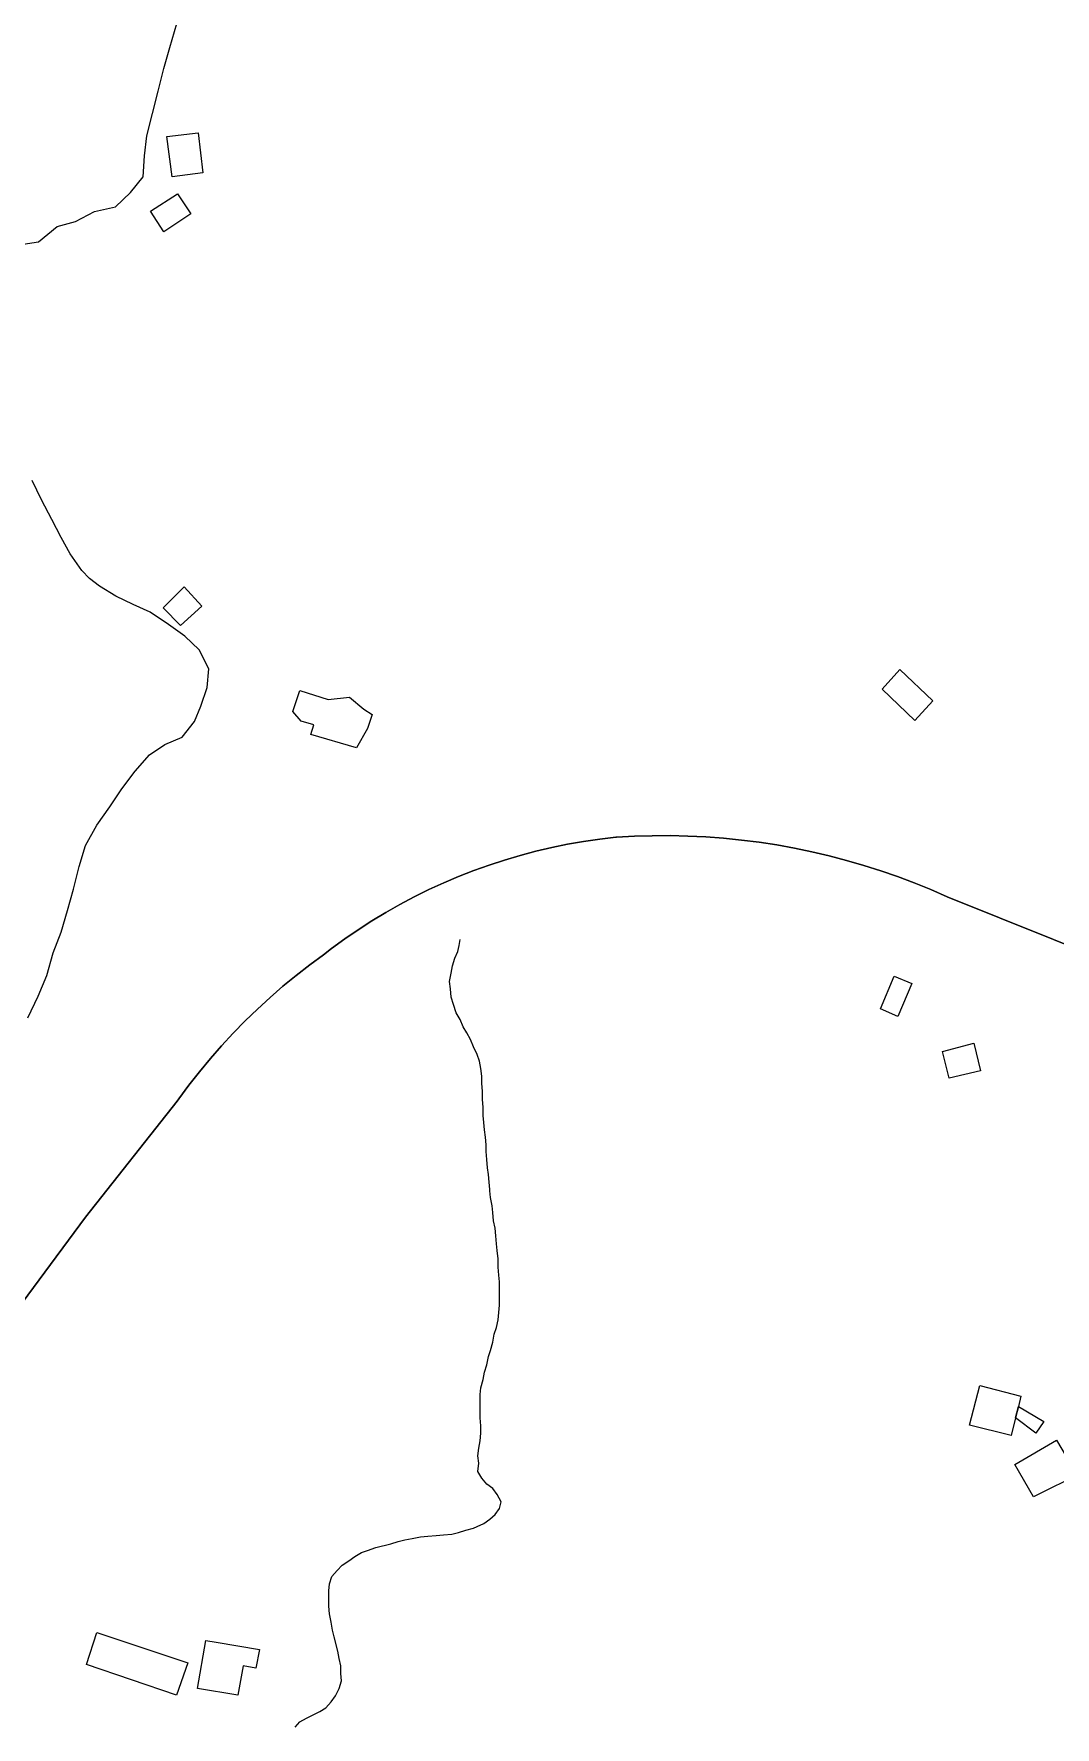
# Model space of a CAD drawing. Header units: inches. Extents: x 1138763 to 1140867, y 1050756 to 1053008.
# Drawn here: x 1139711.1 to 1139882.3, y 1051020.5 to 1051304.3 of the extents above; entities that cross this region are included whole.
import ezdxf

# ---------------------------------------------------------------- set-up
doc = ezdxf.new("R2010")
doc.units = ezdxf.units.IN
doc.header["$MEASUREMENT"] = 0
for name, color, linetype, lineweight in [('LimEdif_AM', 44, 'Continuous', 5), ('ViaPrin_AM', 1, 'Continuous', 15), ('ViaSec_AM', 1, 'Continuous', 18)]:
    doc.layers.add(name, color=color, linetype=linetype, lineweight=lineweight)

msp = doc.modelspace()

# ---------------------------------------------------------------- linework, layer by layer
at = {"layer": 'LimEdif_AM'}
for points in [[(1139734.31, 1051280.37), (1139733.44, 1051287.12), (1139738.69, 1051287.75), (1139739.44, 1051281), (1139734.31, 1051280.37)], [(1139732.94, 1051271.12), (1139730.69, 1051274.62), (1139735.19, 1051277.5), (1139737.44, 1051274.12), (1139732.94, 1051271.12)], [(1139735.69, 1051205.12), (1139732.81, 1051208.12), (1139736.31, 1051211.62), (1139739.31, 1051208.37), (1139735.69, 1051205.12)], [(1139858.81, 1051189.25), (1139853.31, 1051194.5), (1139856.31, 1051197.75), (1139861.81, 1051192.5), (1139858.81, 1051189.25)], [(1139765.19, 1051184.62), (1139757.56, 1051186.87), (1139758.06, 1051188.5), (1139755.94, 1051189.12), (1139754.56, 1051190.75), (1139755.69, 1051194.25), (1139760.44, 1051192.75), (1139764.06, 1051193.12), (1139766.44, 1051191.12), (1139767.81, 1051190.25), (1139767.06, 1051187.87), (1139765.19, 1051184.62)], [(1139855.94, 1051139.62), (1139853.06, 1051140.87), (1139855.31, 1051146.37), (1139858.31, 1051145.12), (1139855.94, 1051139.62)], [(1139864.56, 1051129.25), (1139863.44, 1051133.75), (1139868.69, 1051135.12), (1139869.81, 1051130.5), (1139864.56, 1051129.25)], [(1139876.19, 1051074.25), (1139875.69, 1051072.37), (1139874.94, 1051069.37), (1139867.94, 1051071.12), (1139869.69, 1051077.75), (1139876.56, 1051076), (1139876.19, 1051074.25)], [(1139876.19, 1051074.25), (1139880.44, 1051071.75), (1139879.06, 1051069.75), (1139875.69, 1051072.37), (1139876.19, 1051074.25)], [(1139886.81, 1051063.12), (1139878.69, 1051059.12), (1139875.56, 1051064.5), (1139882.56, 1051068.62), (1139884.19, 1051065.87), (1139886.81, 1051063.12)], [(1139735.06, 1051025.87), (1139719.94, 1051031), (1139721.69, 1051036.37), (1139736.94, 1051031.25), (1139735.06, 1051025.87)], [(1139745.31, 1051025.87), (1139738.56, 1051027), (1139739.94, 1051035), (1139741.69, 1051034.75), (1139748.94, 1051033.5), (1139748.31, 1051030.37), (1139746.19, 1051030.75), (1139745.31, 1051025.87)]]:
    msp.add_lwpolyline(points, dxfattribs=at)
at = {"layer": 'ViaPrin_AM'}
for points in [[(1139926.48, 1051134.67), (1139864.23, 1051159.67), (1139861.49, 1051160.87), (1139858.71, 1051162), (1139855.91, 1051163.05), (1139853.08, 1051164.03), (1139850.23, 1051164.94), (1139847.35, 1051165.78), (1139844.45, 1051166.54), (1139841.53, 1051167.22), (1139838.6, 1051167.83), (1139835.65, 1051168.36), (1139832.69, 1051168.82), (1139829.72, 1051169.19), (1139826.74, 1051169.5), (1139823.75, 1051169.72), (1139820.76, 1051169.86), (1139817.77, 1051169.93), (1139814.77, 1051169.92), (1139811.78, 1051169.84), (1139808.79, 1051169.67), (1139808.69, 1051169.67), (1139805.98, 1051169.35), (1139803.28, 1051168.95), (1139800.6, 1051168.48), (1139797.93, 1051167.93), (1139795.27, 1051167.31), (1139792.64, 1051166.61), (1139790.02, 1051165.84), (1139787.43, 1051164.99), (1139784.87, 1051164.07), (1139782.33, 1051163.07), (1139779.82, 1051162.01), (1139777.34, 1051160.87), (1139774.9, 1051159.66), (1139772.49, 1051158.38), (1139770.12, 1051157.04), (1139767.78, 1051155.63), (1139765.49, 1051154.15), (1139763.25, 1051152.61), (1139761.04, 1051151), (1139759.67, 1051149.95), (1139757.36, 1051148.25), (1139755.1, 1051146.49), (1139752.88, 1051144.67), (1139750.72, 1051142.79), (1139748.61, 1051140.85), (1139746.55, 1051138.86), (1139744.55, 1051136.81), (1139742.6, 1051134.71), (1139740.71, 1051132.55), (1139738.88, 1051130.35), (1139737.11, 1051128.1), (1139735.41, 1051125.79), (1139735.12, 1051125.4), (1139719.79, 1051105.97), (1139695.5, 1051073.19)], [(1139695.5, 1051073.19), (1139719.79, 1051105.97), (1139735.12, 1051125.4), (1139735.41, 1051125.79), (1139737.11, 1051128.1), (1139738.88, 1051130.35), (1139740.71, 1051132.55), (1139742.6, 1051134.71), (1139744.55, 1051136.81), (1139746.55, 1051138.86), (1139748.61, 1051140.85), (1139750.72, 1051142.79), (1139752.88, 1051144.67), (1139755.1, 1051146.49), (1139757.36, 1051148.25), (1139759.67, 1051149.95), (1139761.04, 1051151), (1139763.25, 1051152.61), (1139765.49, 1051154.15), (1139767.78, 1051155.63), (1139770.12, 1051157.04), (1139772.49, 1051158.38), (1139774.9, 1051159.66), (1139777.34, 1051160.87), (1139779.82, 1051162.01), (1139782.33, 1051163.07), (1139784.87, 1051164.07), (1139787.43, 1051164.99), (1139790.02, 1051165.84), (1139792.64, 1051166.61), (1139795.27, 1051167.31), (1139797.93, 1051167.93), (1139800.6, 1051168.48), (1139803.28, 1051168.95), (1139805.98, 1051169.35), (1139808.69, 1051169.67), (1139808.79, 1051169.67), (1139811.78, 1051169.84), (1139814.77, 1051169.92), (1139817.77, 1051169.93), (1139820.76, 1051169.86), (1139823.75, 1051169.72), (1139826.74, 1051169.5), (1139829.72, 1051169.19), (1139832.69, 1051168.82), (1139835.65, 1051168.36), (1139838.6, 1051167.83), (1139841.53, 1051167.22), (1139844.45, 1051166.54), (1139847.35, 1051165.78), (1139850.23, 1051164.94), (1139853.08, 1051164.03), (1139855.91, 1051163.05), (1139858.71, 1051162), (1139861.49, 1051160.87), (1139864.23, 1051159.67), (1139926.48, 1051134.67)]]:
    msp.add_lwpolyline(points, dxfattribs=at)
at = {"layer": 'ViaSec_AM'}
for points in [[(1139708.6, 1051268.94), (1139711.9, 1051269.44), (1139715.01, 1051272.01), (1139718.09, 1051272.88), (1139721.29, 1051274.52), (1139724.83, 1051275.3), (1139727.33, 1051277.7), (1139729.44, 1051280.35), (1139729.7, 1051283.86), (1139730.08, 1051287.22), (1139731.01, 1051290.97), (1139731.94, 1051294.72), (1139732.93, 1051298.51), (1139733.93, 1051302.04), (1139735.09, 1051306.06)], [(1139710.09, 1051139.37), (1139711.87, 1051143.03), (1139713.28, 1051146.47), (1139714.38, 1051150.28), (1139715.72, 1051153.72), (1139716.78, 1051157.39), (1139717.78, 1051160.97), (1139718.7, 1051164.76), (1139719.79, 1051168.27), (1139721.66, 1051171.7), (1139723.85, 1051174.76), (1139725.85, 1051177.76), (1139728.12, 1051180.71), (1139730.52, 1051183.49), (1139733.06, 1051185.21), (1139735.97, 1051186.45), (1139738.05, 1051189.04), (1139739.13, 1051191.62), (1139740.15, 1051194.77), (1139740.45, 1051197.9), (1139738.84, 1051201.05), (1139736.44, 1051203.35), (1139733.69, 1051205.29), (1139730.62, 1051207.36), (1139727.77, 1051208.69), (1139724.85, 1051210.06), (1139722.15, 1051211.75), (1139720.47, 1051213.02), (1139719.19, 1051214.37), (1139717.21, 1051217.18), (1139715.71, 1051219.9), (1139714.16, 1051222.89), (1139712.43, 1051226.22), (1139710.87, 1051229.44)], [(1139754.94, 1051020.5), (1139755.69, 1051021.37), (1139756.81, 1051022), (1139757.81, 1051022.5), (1139759.06, 1051023.12), (1139760.06, 1051023.75), (1139760.94, 1051024.75), (1139761.69, 1051025.75), (1139762.31, 1051027), (1139762.69, 1051028.25), (1139762.56, 1051029.5), (1139762.56, 1051030.75), (1139762.31, 1051032), (1139762.06, 1051033.25), (1139761.44, 1051035.62), (1139761.19, 1051036.75), (1139760.94, 1051038.12), (1139760.69, 1051039.5), (1139760.56, 1051040.75), (1139760.56, 1051042), (1139760.56, 1051043.37), (1139760.69, 1051044.5), (1139761.06, 1051045.75), (1139761.94, 1051046.75), (1139762.81, 1051047.62), (1139763.94, 1051048.37), (1139764.94, 1051049.12), (1139766.06, 1051049.75), (1139767.06, 1051050.12), (1139768.44, 1051050.62), (1139770.94, 1051051.25), (1139772.19, 1051051.62), (1139773.31, 1051051.87), (1139774.56, 1051052.12), (1139775.94, 1051052.37), (1139777.19, 1051052.5), (1139778.56, 1051052.62), (1139779.81, 1051052.75), (1139781.19, 1051052.87), (1139782.31, 1051053.12), (1139783.56, 1051053.5), (1139784.81, 1051053.87), (1139785.44, 1051054.12), (1139786.56, 1051054.62), (1139787.56, 1051055.37), (1139788.44, 1051056.12), (1139789.19, 1051057.12), (1139789.44, 1051058.25), (1139788.81, 1051059.5), (1139788.06, 1051060.5), (1139787.06, 1051061.25), (1139786.19, 1051062.25), (1139785.56, 1051063.37), (1139785.69, 1051064.75), (1139785.56, 1051066), (1139785.69, 1051067.25), (1139785.94, 1051068.5), (1139786.06, 1051069.75), (1139786.06, 1051071), (1139785.94, 1051072.37), (1139785.94, 1051073.62), (1139785.94, 1051075), (1139785.94, 1051076.25), (1139786.06, 1051077.37), (1139786.44, 1051078.75), (1139786.69, 1051080), (1139787.06, 1051081.25), (1139787.31, 1051082.62), (1139787.69, 1051083.62), (1139788.06, 1051085), (1139788.31, 1051086.37), (1139788.69, 1051087.5), (1139788.94, 1051088.75), (1139789.06, 1051090), (1139789.19, 1051091.25), (1139789.19, 1051092.5), (1139789.19, 1051093.75), (1139789.19, 1051095.12), (1139789.06, 1051096.25), (1139788.94, 1051097.62), (1139788.94, 1051099), (1139788.81, 1051100.37), (1139788.69, 1051101.5), (1139788.56, 1051102.87), (1139788.44, 1051104.12), (1139788.19, 1051105.37), (1139788.06, 1051106.75), (1139787.94, 1051107.87), (1139787.69, 1051109.25), (1139787.56, 1051110.37), (1139787.56, 1051110.62), (1139787.44, 1051111.87), (1139787.31, 1051113.12), (1139787.19, 1051114.25), (1139787.06, 1051115.62), (1139786.94, 1051117), (1139786.94, 1051118.12), (1139786.81, 1051119.37), (1139786.69, 1051120.62), (1139786.56, 1051121.87), (1139786.44, 1051123), (1139786.44, 1051124.37), (1139786.31, 1051125.75), (1139786.31, 1051127.12), (1139786.19, 1051128.37), (1139786.19, 1051129.62), (1139786.06, 1051130.87), (1139785.81, 1051132.12), (1139785.44, 1051133.25), (1139784.81, 1051134.5), (1139784.31, 1051135.75), (1139783.69, 1051136.87), (1139783.06, 1051137.87), (1139782.56, 1051139.12), (1139781.94, 1051140.25), (1139781.44, 1051141.62), (1139781.06, 1051142.87), (1139780.94, 1051144.25), (1139780.81, 1051145.5), (1139781.06, 1051146.87), (1139781.31, 1051148.12), (1139781.69, 1051149.37), (1139782.19, 1051150.5), (1139782.44, 1051151.5), (1139782.56, 1051152.5)]]:
    msp.add_lwpolyline(points, dxfattribs=at)

doc.saveas('drawing.dxf')
